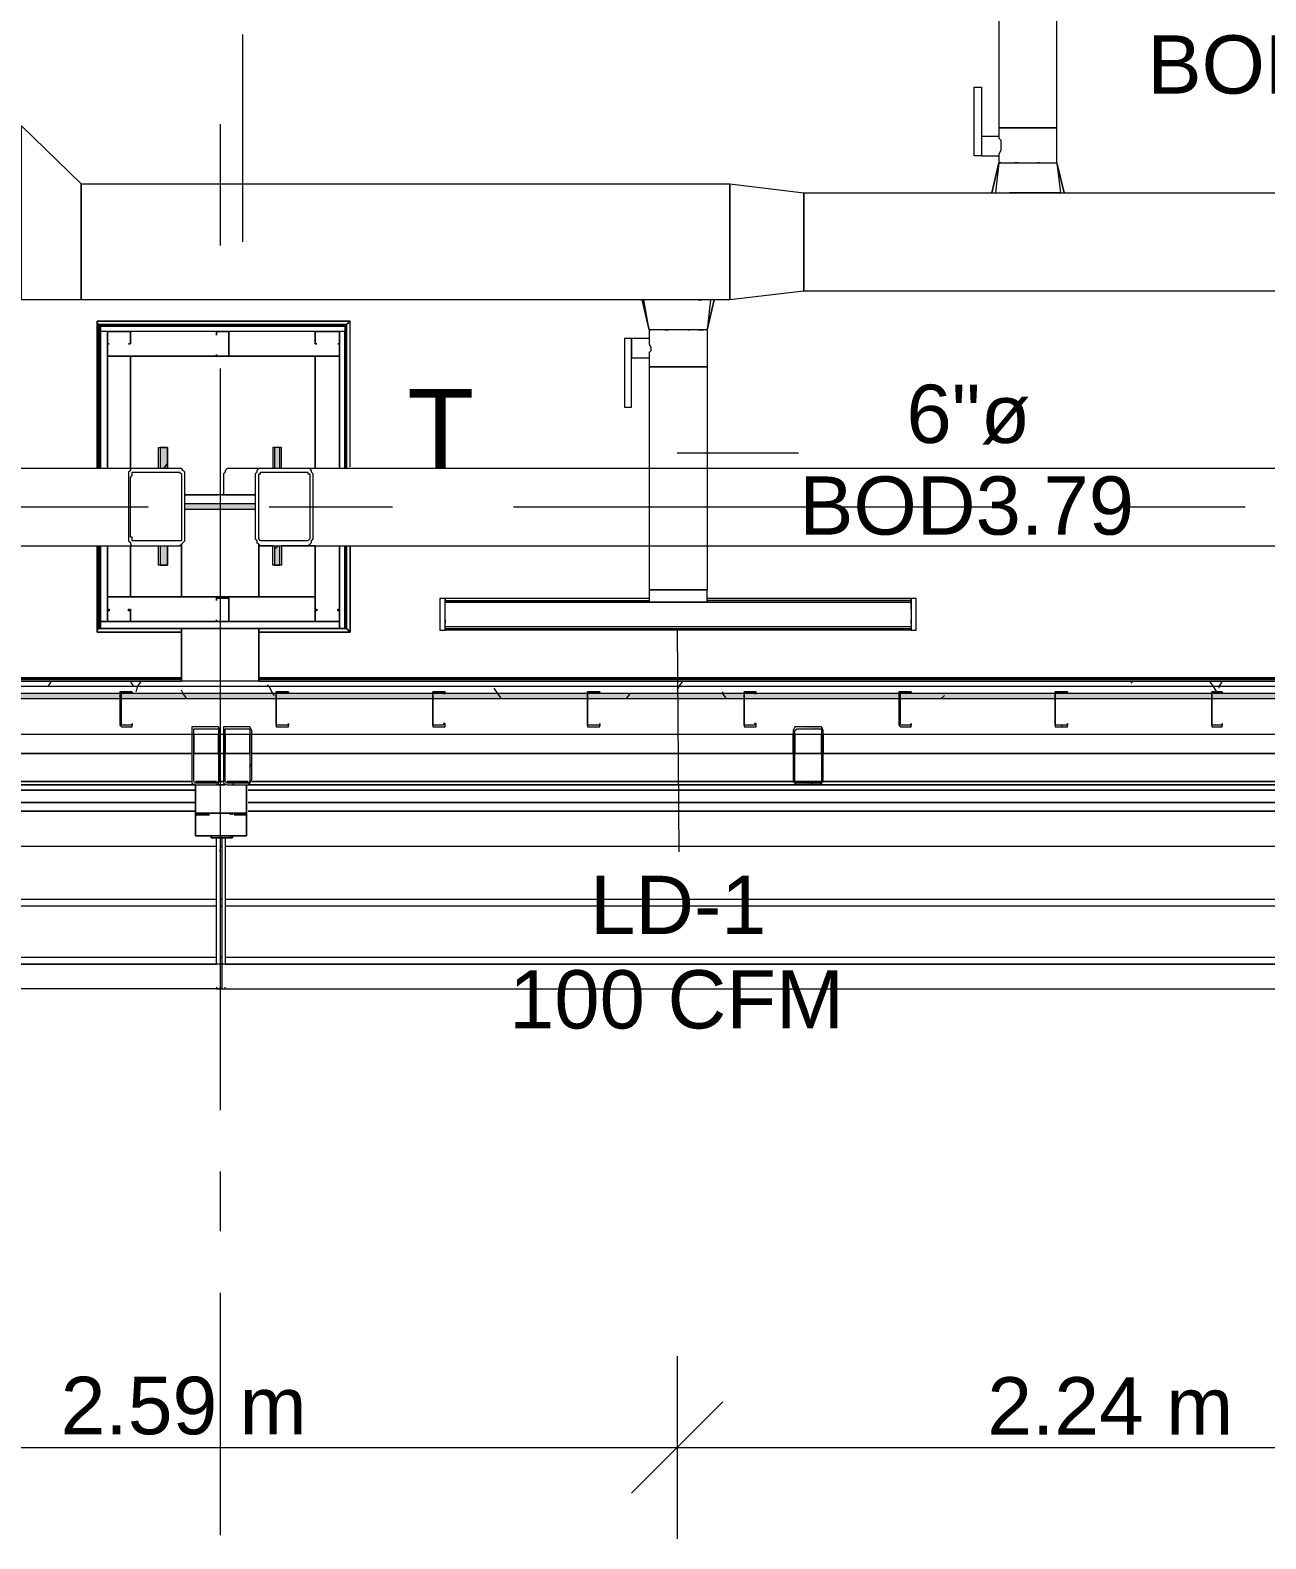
# Model space of a CAD drawing. Header units: metres. Extents: x -2 to 207, y -8 to 52.
# Drawn here: x 48.707 to 51.927, y 6.687 to 10.62 of the extents above; entities that cross this region are included whole.
import ezdxf

# ---------------------------------------------------------------- set-up
doc = ezdxf.new("R2010")
doc.units = ezdxf.units.M
doc.layers.add('HVAC - Ductos', color=5, linetype='Continuous', lineweight=0)
doc.layers.add('PDF_Text', color=7, linetype='Continuous', lineweight=0)
doc.layers.add('PDF_Geometry', color=7, linetype='Continuous', lineweight=0, true_color=0xaaaaaa)
doc.layers.add('PDF_Solid Fills', color=7, linetype='Continuous', lineweight=0, true_color=0xffffff)
doc.styles.add('PDF Helvetica', font='')
doc.styles.get('PDF Helvetica').set_extended_font_data('Helvetica')

msp = doc.modelspace()

# ---------------------------------------------------------------- hatches: boundary and pattern name
at = {"layer": 'PDF_Solid Fills', "lineweight": 0, "transparency": 33554559}
h = msp.add_hatch(color=256, dxfattribs=at)
h.paths.add_polyline_path([(49.1106, 9.3851), (49.1106, 9.3714), (49.2939, 9.3714), (49.2939, 9.3851)])
h.paths.add_polyline_path([(49.0648, 9.4768), (49.0648, 9.5318), (49.0464, 9.5318), (49.0464, 9.4768)])
h.paths.add_polyline_path([(49.0648, 9.2752), (49.0464, 9.2752), (49.0464, 9.2248), (49.0648, 9.2248)])
h.paths.add_polyline_path([(49.358, 9.2752), (49.3442, 9.2752), (49.3442, 9.2248), (49.358, 9.2248)])
h.paths.add_polyline_path([(49.3442, 9.4768), (49.358, 9.4768), (49.358, 9.5318), (49.3442, 9.5318)])
h = msp.add_hatch(color=256, dxfattribs=at)
h.paths.add_polyline_path([(14.0377, 8.8766), (14.0377, 8.8903), (12.4111, 8.8903), (12.4111, 8.8766)])
h.paths.add_polyline_path([(58.6863, 8.8766), (60.0699, 8.8766), (60.0699, 8.8903), (58.6863, 8.8903)])
h.paths.add_polyline_path([(58.6817, 8.8766), (58.6817, 8.8903), (55.8456, 8.8903), (55.8456, 8.8766)])
h.paths.add_polyline_path([(55.841, 8.8766), (55.841, 8.8903), (53.8159, 8.8903), (53.8159, 8.8766)])
h.paths.add_polyline_path([(53.8114, 8.8766), (53.8114, 8.8903), (53.005, 8.8903), (53.005, 8.8766)])
h.paths.add_polyline_path([(53.0004, 8.8766), (53.0004, 8.8903), (50.9753, 8.8903), (50.9753, 8.8766)])
h.paths.add_polyline_path([(50.9707, 8.8766), (50.9707, 8.8903), (48.9456, 8.8903), (48.9456, 8.8766)])
h.paths.add_polyline_path([(48.941, 8.8766), (48.941, 8.8903), (48.1347, 8.8903), (48.1347, 8.8766)])
h.paths.add_polyline_path([(48.1301, 8.8766), (48.1301, 8.8903), (46.105, 8.8903), (46.105, 8.8766)])
h.paths.add_polyline_path([(46.1004, 8.8766), (46.1004, 8.8903), (44.0753, 8.8903), (44.0753, 8.8766)])
h.paths.add_polyline_path([(44.0707, 8.8766), (44.0707, 8.8903), (43.2643, 8.8903), (43.2643, 8.8766)])
h.paths.add_polyline_path([(43.2598, 8.8766), (43.2598, 8.8903), (41.2346, 8.8903), (41.2346, 8.8766)])
h.paths.add_polyline_path([(41.2301, 8.8766), (41.2301, 8.8903), (38.394, 8.8903), (38.394, 8.8766)])
h.paths.add_polyline_path([(38.3894, 8.8766), (38.3894, 8.8903), (36.3643, 8.8903), (36.3643, 8.8766)])
h.paths.add_polyline_path([(36.3597, 8.8766), (36.3597, 8.8903), (33.5237, 8.8903), (33.5237, 8.8766)])
h.paths.add_polyline_path([(33.5191, 8.8766), (33.5191, 8.8903), (31.4939, 8.8903), (31.4939, 8.8766)])
h.paths.add_polyline_path([(31.4894, 8.8766), (31.4894, 8.8903), (30.683, 8.8903), (30.683, 8.8766)])
h.paths.add_polyline_path([(30.6784, 8.8766), (30.6784, 8.8903), (28.6533, 8.8903), (28.6533, 8.8766)])
h.paths.add_polyline_path([(28.6487, 8.8766), (28.6487, 8.8903), (26.6236, 8.8903), (26.6236, 8.8766)])
h.paths.add_polyline_path([(26.619, 8.8766), (26.619, 8.8903), (25.8127, 8.8903), (25.8127, 8.8766)])
h.paths.add_polyline_path([(25.8081, 8.8766), (25.8081, 8.8903), (23.783, 8.8903), (23.783, 8.8766)])
h.paths.add_polyline_path([(23.7784, 8.8766), (23.7784, 8.8903), (21.7532, 8.8903), (21.7532, 8.8766)])
h.paths.add_polyline_path([(21.7487, 8.8766), (21.7487, 8.8903), (20.9423, 8.8903), (20.9423, 8.8766)])
h.paths.add_polyline_path([(20.9377, 8.8766), (20.9377, 8.8903), (18.9126, 8.8903), (18.9126, 8.8766)])
h.paths.add_polyline_path([(18.908, 8.8766), (18.908, 8.8903), (16.072, 8.8903), (16.072, 8.8766)])
h.paths.add_polyline_path([(16.0674, 8.8766), (16.0674, 8.8903), (14.0423, 8.8903), (14.0423, 8.8766)])
h = msp.add_hatch(color=256, dxfattribs=at)
h.paths.add_polyline_path([(50.705, 8.6567), (50.7646, 8.6521), (50.7646, 8.6567)])
h.paths.add_polyline_path([(50.7004, 8.6613), (50.705, 8.6567), (50.705, 8.6613)])
h.paths.add_polyline_path([(50.7004, 8.7941), (50.6958, 8.7941), (50.6958, 8.6613)])
h.paths.add_polyline_path([(50.7646, 8.7987), (50.7646, 8.8033), (50.7004, 8.8033)])
h.paths.add_polyline_path([(50.7737, 8.7941), (50.7691, 8.7941), (50.7691, 8.6613), (50.7737, 8.7935)])
h.paths.add_polyline_path([(50.7691, 8.8033), (50.7737, 8.7987), (50.7737, 8.8033)])

# ---------------------------------------------------------------- linework, layer by layer
at = {"layer": 'HVAC - Ductos', "lineweight": 0}
for points in [[(51.2319, 11.6256), (51.2319, 10.3656), (51.2319, 10.3427), (51.1861, 10.3427), (51.1861, 10.3381), (51.1861, 10.3336), (51.1861, 10.3245), (51.1861, 10.3199), (51.1861, 10.3107), (51.1861, 10.3061), (51.1861, 10.3015), (51.1861, 10.2969), (51.1861, 10.2923), (51.2319, 10.2923), (51.2319, 10.274), (51.2228, 10.1961)], [(51.2136, 10.1961), (51.2319, 10.274), (51.2364, 10.274), (51.241, 10.274), (51.2548, 10.274), (51.2686, 10.274), (51.2868, 10.274), (51.3052, 10.274), (51.3281, 10.274), (51.3464, 10.274), (51.3602, 10.274), (51.3739, 10.274), (51.3785, 10.274), (51.3831, 10.274), (51.3831, 10.3656), (51.3785, 10.3656), (51.3739, 10.3656), (51.3602, 10.3656), (51.3464, 10.3656), (51.3281, 10.3656), (51.3052, 10.3656), (51.2868, 10.3656), (51.2686, 10.3656), (51.2548, 10.3656), (51.241, 10.3656), (51.2319, 10.3656), (51.241, 10.3656), (51.2548, 10.3656), (51.2686, 10.3656), (51.2868, 10.3656), (51.3052, 10.3656), (51.3281, 10.3656), (51.3464, 10.3656), (51.3602, 10.3656), (51.3739, 10.3656), (51.3785, 10.3656), (51.3831, 10.3656), (51.3831, 11.6256)], [(49.2617, 10.0678), (49.2617, 10.6085)], [(51.2319, 10.3427), (51.2319, 10.3381), (51.2364, 10.3336), (51.2364, 10.3245), (51.2364, 10.3153), (51.2364, 10.3061), (51.2319, 10.2969), (51.2319, 10.2923)], [(51.2364, 10.274), (51.2319, 10.274), (51.2136, 10.1961), (51.2182, 10.1961), (51.2228, 10.1961), (51.2319, 10.1961)], [(51.3739, 10.274), (51.3785, 10.274), (51.3831, 10.274), (51.3923, 10.1961), (51.3785, 10.1961), (51.3602, 10.1961), (51.3556, 10.1961), (51.351, 10.1961), (51.3418, 10.1961), (51.3281, 10.1961), (51.3235, 10.1961), (51.319, 10.1961), (51.296, 10.1961), (51.2914, 10.1961), (51.2868, 10.1961), (51.2731, 10.1961), (51.264, 10.1961), (51.2594, 10.1961)], [(51.3052, 10.274), (51.3098, 10.274)], [(51.3373, 10.274), (51.3327, 10.274), (51.3373, 10.274), (51.3418, 10.274)], [(51.4015, 10.1961), (51.3831, 10.274), (51.4015, 10.1961)], [(50.5309, 10.219), (50.7233, 10.1961)], [(50.5309, 9.9167), (50.5309, 10.219)], [(50.7233, 10.1961), (50.7233, 9.9395)], [(51.2364, 10.1961), (51.2548, 10.1961)], [(51.3969, 10.1961), (51.4015, 10.1961)], [(50.4805, 9.9167), (50.4713, 9.8387), (50.4667, 9.8387), (50.4621, 9.8387), (50.4484, 9.8387), (50.4347, 9.8387), (50.4163, 9.8387), (50.3935, 9.8387), (50.3751, 9.8387), (50.3568, 9.8387), (50.343, 9.8387), (50.3293, 9.8387), (50.3247, 9.8387), (50.3201, 9.8387), (50.3201, 9.8158), (50.2743, 9.8158), (50.256, 9.8158), (50.256, 9.6372), (50.2743, 9.6372), (50.2743, 9.8158), (50.2743, 9.8113), (50.2743, 9.8067), (50.2743, 9.8021), (50.2743, 9.7975), (50.2743, 9.7883), (50.2743, 9.7838), (50.2743, 9.7792), (50.2743, 9.7701), (50.2743, 9.7655), (50.3201, 9.7655), (50.3201, 9.7425), (50.3293, 9.7425), (50.343, 9.7425), (50.3568, 9.7425), (50.3751, 9.7425), (50.3935, 9.7425), (50.4163, 9.7425), (50.4347, 9.7425), (50.4484, 9.7425), (50.4621, 9.7425), (50.4667, 9.7425), (50.4713, 9.7425), (50.4713, 9.1606), (50.4667, 9.1606), (50.4576, 9.1606), (50.4484, 9.1606), (50.4347, 9.1606), (50.4163, 9.1606), (50.3935, 9.1606), (50.3751, 9.1606), (50.3568, 9.1606), (50.343, 9.1606), (50.3293, 9.1606), (50.3247, 9.1606), (50.3201, 9.1606), (50.3201, 9.1286), (50.3247, 9.1286), (50.3293, 9.1286), (50.343, 9.1286), (50.3568, 9.1286), (50.3751, 9.1286), (50.3935, 9.1286), (50.4163, 9.1286), (50.4347, 9.1286), (50.4484, 9.1286), (50.4576, 9.1286), (50.4667, 9.1286), (50.4713, 9.1286), (50.4713, 9.1606), (50.4667, 9.1606)], [(50.3201, 9.9167), (50.311, 9.9167), (50.3064, 9.9167), (50.3019, 9.9167), (50.3201, 9.8387), (50.3019, 9.9167)], [(50.3201, 9.8387), (50.3247, 9.8387), (50.3201, 9.8387), (50.3064, 9.9167)], [(50.343, 9.9167), (50.3247, 9.9167)], [(50.4667, 9.9167), (50.4484, 9.9167), (50.4439, 9.9167), (50.4393, 9.9167), (50.4301, 9.9167), (50.4163, 9.9167), (50.4117, 9.9167), (50.4072, 9.9167), (50.3843, 9.9167), (50.3797, 9.9167), (50.3751, 9.9167), (50.3614, 9.9167), (50.3522, 9.9167), (50.3476, 9.9167)], [(50.4484, 9.9167), (50.4576, 9.9167)], [(50.4897, 9.9167), (50.4851, 9.9167), (50.4805, 9.9167), (50.4713, 9.9167)], [(50.4897, 9.9167), (50.4713, 9.8387), (50.4897, 9.9167)], [(50.7233, 9.9395), (50.5309, 9.9167)], [(50.4713, 9.8387), (50.4713, 9.7425), (50.4667, 9.7425), (50.4621, 9.7425), (50.4484, 9.7425), (50.4347, 9.7425), (50.4163, 9.7425), (50.3935, 9.7425), (50.3751, 9.7425), (50.3568, 9.7425), (50.343, 9.7425), (50.3293, 9.7425), (50.3201, 9.7425), (50.3201, 9.1606), (50.3293, 9.1606), (50.343, 9.1606), (50.3568, 9.1606), (50.3751, 9.1606), (50.3935, 9.1606), (50.4163, 9.1606), (50.4347, 9.1606), (50.4484, 9.1606), (50.4621, 9.1606), (50.4667, 9.1606), (50.4713, 9.1606)], [(50.3201, 9.8158), (50.3201, 9.8113), (50.3201, 9.8021), (50.3247, 9.7929), (50.3247, 9.7838), (50.3201, 9.7792), (50.3201, 9.7701), (50.3201, 9.7655)], [(50.3935, 9.518), (50.7096, 9.518)], [(49.7887, 9.1102), (49.7887, 9.1148), (49.7887, 9.1194), (49.7887, 9.1378), (49.7887, 9.1332), (50.3201, 9.1332)], [(50.3201, 9.1378), (49.7887, 9.1378)], [(51.0028, 9.1102), (51.0028, 9.1148), (51.0028, 9.1194), (51.0028, 9.1378), (51.0028, 9.1332), (50.4713, 9.1332)], [(51.0028, 9.1378), (50.4713, 9.1378)], [(49.7887, 9.1148), (49.7887, 9.1194), (49.7887, 9.124)], [(51.0028, 9.124), (51.0028, 9.1194), (51.0028, 9.1148)], [(51.0028, 9.0736), (51.0028, 9.0782), (51.0028, 9.0828), (51.0028, 9.0782), (51.0028, 9.0598), (51.0028, 9.0553), (49.7887, 9.0553), (49.7887, 9.0598), (49.7887, 9.0782), (49.7887, 9.0828), (49.7887, 9.0782), (49.7887, 9.0736)], [(49.7887, 9.0598), (51.0028, 9.0598)], [(50.3935, 9.0553), (50.398, 8.478)]]:
    msp.add_lwpolyline(points, dxfattribs=at)
for points in [[(51.1677, 10.471), (51.1861, 10.471), (51.1861, 10.2923), (51.1677, 10.2923)], [(48.6845, 9.9167), (48.6845, 10.3702), (48.8402, 10.219), (48.8402, 9.9167), (48.8402, 10.219), (50.5309, 10.219), (50.5309, 9.9167), (48.8402, 9.9167)], [(51.2823, 10.274), (51.2777, 10.274), (51.2731, 10.274), (51.2777, 10.274)], [(50.7233, 10.1961), (53.3578, 10.1961), (53.3578, 9.9395), (50.7233, 9.9395)], [(50.3614, 9.8387), (50.3659, 9.8387), (50.3705, 9.8387), (50.3659, 9.8387)], [(50.4209, 9.8387), (50.4255, 9.8387)], [(50.4484, 9.8387), (50.4621, 9.8387)], [(49.7749, 9.0553), (49.7887, 9.0553), (49.7887, 9.1378), (49.7749, 9.1378)], [(49.7887, 9.1286), (51.0028, 9.1286), (49.7887, 9.1286), (51.0028, 9.1286), (51.0028, 9.0644), (49.7887, 9.0644)], [(51.0165, 9.0553), (51.0165, 9.1378), (51.0028, 9.1378), (51.0028, 9.0553)]]:
    msp.add_lwpolyline(points, close=True, dxfattribs=at)
at = {"layer": 'HVAC - Ductos', "color": 252, "lineweight": 0, "true_color": 0x939598}
for points in [[(50.3935, 7.163), (50.3935, 6.9248), (50.3935, 6.6865)], [(50.5126, 7.0439), (50.3935, 6.9248), (50.2743, 6.8056)], [(7.582, 6.9248), (9.795, 6.9248), (12.4157, 6.9248), (13.6849, 6.9248), (15.9574, 6.9248), (18.152, 6.9248), (20.3376, 6.9248), (22.9307, 6.9248), (25.13, 6.9248), (27.2834, 6.9248), (29.4138, 6.9248), (32.0529, 6.9248), (34.2613, 6.9248), (36.4971, 6.9248), (38.7514, 6.9248), (40.8177, 6.9248), (43.0581, 6.9248), (45.6468, 6.9248), (47.8094, 6.9248), (50.3935, 6.9248), (52.6385, 6.9248), (54.8331, 6.9248), (57.2339, 6.9248), (58.6359, 6.9248)]]:
    msp.add_lwpolyline(points, dxfattribs=at)
at = {"layer": 'PDF_Geometry', "lineweight": 0}
for points in [[(49.2022, 10.3748), (49.2022, 10.0587)], [(48.8861, 9.4768), (48.8861, 9.8525), (49.5321, 9.8525), (48.8906, 9.8525), (48.8906, 9.4768), (48.8906, 9.8479), (49.5275, 9.8479), (49.5275, 9.8342), (48.8906, 9.8342), (48.8906, 9.8479), (49.5321, 9.8479), (49.5321, 9.4768), (49.5321, 9.8525), (49.5321, 9.4768), (49.5321, 9.8525), (49.5321, 9.4768), (49.5321, 9.8479), (49.5321, 9.4768), (49.5321, 9.8479), (49.5321, 9.8525), (49.5366, 9.8571), (49.5412, 9.8617), (49.5366, 9.8571), (49.5321, 9.8525), (49.5321, 9.8479), (49.5321, 9.4768), (49.5321, 9.7701), (49.5321, 9.8479), (49.5275, 9.8479), (49.5275, 9.4768), (49.5275, 9.8342), (49.5138, 9.8342), (48.909, 9.8342), (48.8906, 9.8342), (48.8906, 9.4768), (48.8906, 9.8479), (48.8906, 9.4768), (48.8906, 9.8525), (49.5321, 9.8525), (48.8861, 9.8525), (48.8861, 9.4768), (45.1932, 9.4768)], [(48.8906, 9.8479), (49.5321, 9.8479)], [(48.8906, 9.8479), (49.5321, 9.8479)], [(49.5321, 9.8479), (48.8906, 9.8479), (49.5321, 9.8479)], [(49.4496, 9.4768), (49.4496, 9.7701), (48.9685, 9.7701), (48.909, 9.7701), (48.909, 9.8342), (48.909, 9.4768), (48.909, 9.7701), (48.9685, 9.7701), (49.4496, 9.7701), (49.5138, 9.7701), (49.5138, 9.8342), (49.5138, 9.4768), (49.5138, 9.7701), (49.4496, 9.7701), (49.4496, 9.4768), (49.3625, 9.4768), (49.3625, 9.5318), (49.3397, 9.5318), (49.3397, 9.4768), (49.2297, 9.4768), (49.2251, 9.4768), (49.2205, 9.4768), (49.2159, 9.4722), (49.2159, 9.4676), (49.2113, 9.463), (49.2113, 9.4539), (49.2113, 9.4081)], [(49.5412, 9.4814), (49.5412, 9.8617)], [(49.5412, 9.4814), (49.5412, 9.8617)], [(49.5412, 9.4814), (49.5412, 9.8617)], [(49.5412, 9.4814), (49.5412, 9.8617)], [(49.2022, 9.738), (49.2022, 8.281)], [(49.0418, 9.4768), (49.0418, 9.5318), (49.0648, 9.5318), (49.0648, 9.4768)], [(49.0648, 9.4768), (49.0648, 9.5318), (49.0464, 9.5318), (49.0464, 9.4768)], [(49.358, 9.4768), (49.358, 9.5318), (49.3442, 9.5318), (49.3442, 9.4768)], [(49.0556, 9.4768), (49.0648, 9.4906)], [(48.9777, 9.4768), (44.9046, 9.4768), (44.9, 9.4768), (44.8954, 9.4768), (44.8908, 9.4722), (44.8908, 9.4676), (44.8863, 9.463), (44.8863, 9.4539), (44.8863, 9.2981), (44.8863, 9.2935), (44.8908, 9.2889), (44.8908, 9.2843), (44.8954, 9.2798), (44.9, 9.2752), (44.9046, 9.2752), (48.9777, 9.2752)], [(49.4267, 9.2752), (53.5273, 9.2752), (53.5319, 9.2752), (53.5365, 9.2798), (53.5365, 9.2843), (53.541, 9.2889), (53.541, 9.2935), (53.5456, 9.2981), (53.5456, 9.4539), (53.541, 9.463), (53.541, 9.4676), (53.5365, 9.4722), (53.5365, 9.4768), (53.5319, 9.4768), (53.5273, 9.4768), (49.4267, 9.4768)], [(53.2249, 9.4768), (49.5366, 9.4768)], [(49.2251, 9.4081), (49.2205, 9.4081), (49.2159, 9.4081), (49.2113, 9.4081), (49.2068, 9.4081), (49.2113, 9.4081), (49.2159, 9.4081), (49.2205, 9.4081), (49.2251, 9.4081), (49.2939, 9.4081), (49.1106, 9.4081), (49.1839, 9.4081), (49.1885, 9.4081), (49.1931, 9.4081), (49.1977, 9.4081), (49.1931, 9.4081), (49.1885, 9.4081), (49.1839, 9.4081)], [(49.0144, 9.376), (47.7452, 9.376)], [(49.2939, 9.3851), (49.1106, 9.3851)], [(49.1106, 9.3714), (49.2939, 9.3714)], [(49.6512, 9.376), (49.3305, 9.376)], [(51.2364, 9.376), (49.9673, 9.376)], [(51.8733, 9.376), (51.5526, 9.376)], [(45.1932, 9.2752), (48.8861, 9.2752), (48.8861, 9.0598), (48.8861, 9.2752)], [(49.4496, 9.2752), (49.4496, 9.1423), (49.4496, 9.0782), (49.5138, 9.0782), (48.8906, 9.0782), (48.8906, 9.0598), (49.1014, 9.0598), (48.8906, 9.0598), (49.1014, 9.0598), (48.8861, 9.0598), (49.1014, 9.0598), (48.8906, 9.0598), (48.8906, 9.2752), (48.8906, 9.0598), (48.8861, 9.0598), (48.8815, 9.0553), (48.8815, 9.0507), (48.8815, 9.2752), (48.8815, 9.0507), (48.8815, 9.0553), (48.8861, 9.0598), (48.8906, 9.0598), (49.4496, 9.0598), (49.5321, 9.0598), (49.303, 9.0598), (49.5321, 9.0598), (49.303, 9.0598), (49.5321, 9.0598), (49.5321, 9.2752), (49.5321, 9.0598), (49.5275, 9.0598), (49.5275, 9.2752), (49.5275, 9.0598), (49.5138, 9.0598), (49.5138, 9.2752), (49.5138, 9.0782), (49.5138, 9.0598), (48.8906, 9.0598), (48.8906, 9.2752), (48.8906, 9.0598), (48.8906, 9.2752), (48.8906, 9.0782), (48.909, 9.0782), (49.4496, 9.0782), (49.4496, 9.1423), (48.9685, 9.1423), (48.909, 9.1423), (48.909, 9.0782), (48.909, 9.2752), (48.909, 9.1423), (48.9685, 9.1423), (48.9685, 9.2752), (48.9685, 9.1423), (49.4496, 9.1423), (49.4496, 9.2752), (49.3625, 9.2752), (49.3625, 9.2248), (49.3397, 9.2248), (49.3397, 9.2752), (49.303, 9.2752)], [(48.8906, 9.2752), (48.8906, 9.0598), (48.8906, 9.2752)], [(49.0648, 9.2752), (49.0648, 9.2248), (49.0418, 9.2248), (49.0418, 9.2752)], [(49.0464, 9.2752), (49.0464, 9.2248), (49.0648, 9.2248), (49.0648, 9.2752)], [(49.303, 9.1423), (49.303, 9.2798), (49.303, 9.1423)], [(49.3442, 9.266), (49.3534, 9.2752)], [(49.3442, 9.2752), (49.3442, 9.2248), (49.358, 9.2248), (49.358, 9.2752)], [(49.5321, 9.2752), (49.5321, 9.0598), (49.5321, 9.2752)], [(49.5321, 9.2752), (49.5321, 9.0598), (49.5321, 9.2752)], [(49.5366, 9.2752), (53.2249, 9.2752)], [(48.8906, 9.0598), (49.5275, 9.0598), (48.8906, 9.0598)], [(60.07, 8.9224), (12.4111, 8.9224), (12.4111, 8.7849), (60.07, 8.7849)], [(60.07, 8.9087), (12.4111, 8.9087)], [(49.1014, 8.927), (40.1075, 8.927)], [(49.1014, 8.9224), (40.1075, 8.9224)], [(40.1075, 8.9224), (49.1014, 8.9224)], [(48.941, 8.8903), (48.5378, 8.8903), (48.1347, 8.8903)], [(50.9707, 8.8903), (50.5676, 8.8903), (50.1598, 8.8903), (49.7566, 8.8903), (49.3488, 8.8903), (48.9456, 8.8903)], [(58.2969, 8.927), (49.303, 8.927)], [(58.2969, 8.9224), (49.303, 8.9224)], [(49.303, 8.9224), (58.2969, 8.9224)], [(53.0004, 8.8903), (52.5973, 8.8903), (52.1895, 8.8903), (51.7863, 8.8903), (51.3785, 8.8903), (50.9753, 8.8903)], [(50.9707, 8.8766), (50.5676, 8.8766), (50.1598, 8.8766), (49.7566, 8.8766), (49.3488, 8.8766), (48.9456, 8.8766), (48.5378, 8.8766), (48.1347, 8.8766)], [(53.0004, 8.8766), (52.5973, 8.8766), (52.1895, 8.8766), (51.7863, 8.8766), (51.3785, 8.8766), (50.9753, 8.8766)], [(49.1289, 8.7849), (49.1289, 8.7345)], [(49.1335, 8.7849), (49.1335, 8.7345)], [(49.1977, 8.7345), (49.1977, 8.7849)], [(49.2022, 8.7345), (49.2022, 8.7849)], [(49.2113, 8.7849), (49.2113, 8.7345)], [(49.2159, 8.7849), (49.2159, 8.7345)], [(49.2801, 8.7345), (49.2801, 8.7849)], [(49.2847, 8.7345), (49.2847, 8.7849)], [(50.6958, 8.7345), (50.6958, 8.7849)], [(50.7004, 8.7849), (50.7004, 8.7345)], [(50.7691, 8.7345), (50.7691, 8.7849)], [(50.7737, 8.7849), (50.7737, 8.7345)], [(49.2801, 8.6979), (49.2847, 8.7071)], [(49.2343, 8.6521), (49.2389, 8.6567)], [(50.7416, 8.6521), (50.7462, 8.6567)], [(50.7691, 8.6796), (50.7737, 8.6842)], [(47.6719, 8.6521), (49.1381, 8.6521), (47.6673, 8.6521), (46.2058, 8.6521), (47.6673, 8.6521)], [(47.6673, 8.6383), (46.2058, 8.6383), (47.6673, 8.6383), (49.1381, 8.6383), (47.6719, 8.6383)], [(49.1701, 8.5192), (49.1747, 8.5192), (49.1793, 8.5192), (49.1381, 8.5192), (49.1381, 8.5696), (49.1381, 8.5742), (49.1381, 8.5788), (49.1381, 8.6521), (49.1381, 8.5788), (49.1381, 8.5742), (49.1381, 8.5696), (49.1381, 8.5192), (49.1793, 8.5192), (49.1747, 8.5192)], [(49.2343, 8.5192), (49.2343, 8.5146), (49.2343, 8.5192), (49.2389, 8.5192), (49.2343, 8.5192), (49.1793, 8.5192), (49.1747, 8.5192), (49.1701, 8.5192), (49.1747, 8.5192), (49.1793, 8.5192), (49.2297, 8.5192), (49.2389, 8.5192), (49.2297, 8.5192), (49.2709, 8.5192), (49.2709, 8.5696), (49.2709, 8.5742), (49.2709, 8.5788), (49.2709, 8.6521), (49.2709, 8.5788), (49.2709, 8.5742), (49.2709, 8.5696), (49.2709, 8.5192), (49.2297, 8.5192), (49.2297, 8.5146), (49.2297, 8.5192)], [(49.1931, 8.6521), (49.2159, 8.6521), (49.1931, 8.6521)], [(49.1931, 8.6521), (49.2159, 8.6521), (49.1931, 8.6521)], [(47.6673, 8.6063), (46.2058, 8.6063), (47.6673, 8.6063), (49.1381, 8.6063), (47.6719, 8.6063)], [(47.6719, 8.5834), (49.1381, 8.5834), (47.6673, 8.5834), (46.2058, 8.5834), (47.6673, 8.5834)], [(49.2297, 8.5742), (49.2297, 8.5788)], [(50.6958, 8.5834), (50.7737, 8.5834)], [(46.1508, 8.1847), (49.1931, 8.1847), (49.1931, 8.5146), (49.2022, 8.5146), (49.2068, 8.5146), (49.2068, 8.1847), (49.2068, 8.1664), (49.2068, 8.1527), (49.2068, 8.1389), (49.2068, 8.1298), (49.2068, 8.1252), (49.2068, 8.1207), (46.137, 8.1207)], [(49.1885, 8.5146), (49.1793, 8.5146), (49.1885, 8.5146)], [(49.1885, 8.5146), (49.1793, 8.5146), (49.1885, 8.5146)], [(49.1931, 8.5146), (49.2022, 8.5146), (49.2068, 8.5146), (49.2205, 8.5146), (49.2068, 8.5146)], [(49.2022, 8.5146), (49.2022, 8.1847)], [(49.2159, 8.5146), (49.2159, 8.1847), (52.2582, 8.1847), (52.2582, 8.5146), (52.2444, 8.5146), (52.2444, 8.5192), (52.2444, 8.5146), (52.2948, 8.5146), (52.2994, 8.5146), (52.2994, 8.5192), (52.2994, 8.5146), (52.2948, 8.5146), (52.2444, 8.5146), (52.2582, 8.5146), (52.2673, 8.5146), (52.2719, 8.5146), (52.2857, 8.5146), (52.2719, 8.5146), (52.2719, 8.1847)], [(49.1931, 8.4918), (46.1508, 8.4918)], [(49.2022, 8.478), (49.2022, 8.4826)], [(49.2068, 8.4826), (49.2068, 8.478)], [(52.2582, 8.4918), (49.2159, 8.4918)], [(46.1508, 8.3543), (49.1931, 8.3543)], [(49.2159, 8.3543), (52.2582, 8.3543)], [(49.1931, 8.3359), (46.1508, 8.3359)], [(52.2582, 8.3359), (49.2159, 8.3359)], [(49.2022, 8.281), (49.2022, 7.8045)], [(60.07, 8.1847), (58.4022, 8.1847), (58.4068, 8.1847), (55.3325, 8.1847), (55.3371, 8.1847), (52.2673, 8.1847), (52.2719, 8.1847), (49.2022, 8.1847), (49.2068, 8.1847), (46.137, 8.1847), (46.1416, 8.1847), (43.0719, 8.1847), (43.0765, 8.1847), (40.0068, 8.1847), (40.0113, 8.1847), (36.9416, 8.1847), (36.9461, 8.1847), (33.8764, 8.1847), (33.881, 8.1847), (30.8113, 8.1847), (30.8159, 8.1847), (27.7461, 8.1847)], [(46.1508, 8.2031), (49.1931, 8.2031)], [(49.2068, 8.1847), (49.2022, 8.1847), (49.2022, 8.1664), (49.2022, 8.1527), (49.2022, 8.1389), (49.2022, 8.1298), (49.2022, 8.1252), (49.2022, 8.1207), (52.2719, 8.1207), (52.2719, 8.1252), (52.2719, 8.1298), (52.2719, 8.1389), (52.2719, 8.1527), (52.2719, 8.1664), (52.2719, 8.1847), (52.2673, 8.1847), (52.2673, 8.1664), (52.2673, 8.1527), (52.2673, 8.1389), (52.2673, 8.1298), (52.2673, 8.1252), (52.2673, 8.1207), (55.3371, 8.1207)], [(49.2159, 8.2031), (52.2582, 8.2031)], [(49.1931, 8.1252), (49.1931, 8.1207), (49.2022, 8.1207), (49.2022, 8.1252)], [(49.2068, 8.1252), (49.2068, 8.1207), (49.2159, 8.1207), (49.2159, 8.1252)], [(49.2022, 7.6441), (49.2022, 7.4883)]]:
    msp.add_lwpolyline(points, dxfattribs=at)
for points in [[(48.8815, 9.4768), (48.8815, 9.8617), (48.8815, 9.8571), (48.8861, 9.8525), (48.8906, 9.8525), (48.8906, 9.8479), (48.8906, 9.4768), (48.8906, 9.8479), (48.8906, 9.7701), (48.8906, 9.4768), (48.8906, 9.8479), (48.8906, 9.8525), (48.8861, 9.8525), (48.8815, 9.8571), (48.8815, 9.8617), (49.5412, 9.8617), (49.5366, 9.8571), (49.5321, 9.8525), (49.5321, 9.8479), (48.8906, 9.8479), (48.8906, 9.8525), (48.8861, 9.8525), (48.8815, 9.8571), (48.8815, 9.8617), (48.8815, 9.8571), (48.8861, 9.8525), (48.8906, 9.8525), (48.8906, 9.8479), (49.5321, 9.8479), (49.5321, 9.8525), (49.5366, 9.8571), (49.5412, 9.8617), (48.8815, 9.8617), (49.5412, 9.8617), (48.8815, 9.8617), (48.8815, 9.4768), (48.8815, 9.8617)], [(48.9685, 9.8296), (48.9685, 9.8342), (48.909, 9.8342), (48.909, 9.8296), (48.909, 9.8021), (48.9136, 9.8021), (48.909, 9.8021), (48.909, 9.8296), (48.909, 9.8342), (48.9685, 9.8342), (48.9685, 9.8296), (48.9685, 9.8021)], [(49.2251, 9.7701), (49.2251, 9.8296), (49.2251, 9.8342), (49.1931, 9.8342), (49.1931, 9.825), (49.1931, 9.8342), (49.2251, 9.8342), (49.2251, 9.8296), (49.2251, 9.7701), (49.1931, 9.7701)], [(49.5138, 9.8296), (49.5138, 9.8342), (49.5092, 9.8342), (49.4542, 9.8342), (49.4496, 9.8342), (49.4496, 9.8296), (49.4496, 9.8021), (49.4542, 9.8021), (49.4496, 9.8021), (49.4496, 9.8296), (49.4496, 9.8342), (49.4542, 9.8342), (49.5092, 9.8342), (49.5138, 9.8342), (49.5138, 9.8296), (49.5138, 9.8021)], [(48.964, 9.8021), (48.9685, 9.8021)], [(49.5092, 9.8021), (49.5138, 9.8021)], [(48.9685, 9.7701), (48.9685, 9.4768)], [(49.1931, 9.7746), (49.1931, 9.7701)], [(48.9777, 9.4768), (48.9731, 9.4768), (48.9685, 9.4768), (48.9685, 9.4722), (48.964, 9.4676), (48.964, 9.463), (48.964, 9.4539), (48.964, 9.2981), (48.964, 9.2935), (48.964, 9.2889), (48.9685, 9.2843), (48.9685, 9.2798), (48.9731, 9.2752), (48.9777, 9.2752), (49.0968, 9.2752), (49.1014, 9.2798), (49.106, 9.2843), (49.1106, 9.2889), (49.1106, 9.2935), (49.1106, 9.2981), (49.1106, 9.4539), (49.1106, 9.463), (49.1106, 9.4676), (49.106, 9.4722), (49.1014, 9.4768), (49.0968, 9.4768)], [(48.9685, 9.2981), (48.9685, 9.4539), (48.9731, 9.4585), (48.9731, 9.463), (48.9731, 9.4676), (48.9777, 9.4676), (49.0968, 9.4676), (49.1014, 9.463), (49.1014, 9.4585), (49.1014, 9.4539), (49.1014, 9.2981), (49.1014, 9.2935), (49.1014, 9.2889), (49.0968, 9.2889), (48.9777, 9.2889), (48.9731, 9.2889), (48.9731, 9.2935), (48.9731, 9.2981)], [(49.4267, 9.2752), (49.4313, 9.2752), (49.4359, 9.2798), (49.4404, 9.2843), (49.4404, 9.2889), (49.445, 9.2935), (49.445, 9.2981), (49.445, 9.4539), (49.445, 9.463), (49.4404, 9.4676), (49.4404, 9.4722), (49.4359, 9.4768), (49.4313, 9.4768), (49.4267, 9.4768), (49.3121, 9.4768), (49.3076, 9.4768), (49.303, 9.4768), (49.2984, 9.4722), (49.2984, 9.4676), (49.2939, 9.463), (49.2939, 9.4539), (49.2939, 9.2981), (49.2939, 9.2935), (49.2984, 9.2889), (49.2984, 9.2843), (49.303, 9.2798), (49.3076, 9.2752), (49.3121, 9.2752)], [(49.4359, 9.4539), (49.4359, 9.2981), (49.4359, 9.2935), (49.4313, 9.2889), (49.4267, 9.2889), (49.3121, 9.2889), (49.3076, 9.2889), (49.303, 9.2935), (49.303, 9.2981), (49.303, 9.4539), (49.303, 9.4585), (49.303, 9.463), (49.3076, 9.463), (49.3076, 9.4676), (49.3121, 9.4676), (49.4267, 9.4676), (49.4313, 9.4676), (49.4313, 9.463), (49.4359, 9.463), (49.4359, 9.4585)], [(49.1014, 9.0507), (48.8815, 9.0507), (48.8815, 9.0553), (48.8861, 9.0598), (48.8906, 9.0598), (49.1014, 9.0598), (48.8906, 9.0598), (48.8861, 9.0598), (48.8815, 9.0553), (48.8815, 9.0507), (49.1014, 9.0507), (48.8815, 9.0507), (48.8815, 9.2752), (48.8815, 9.0507)], [(48.8906, 9.2752), (48.8906, 9.1423), (48.8906, 9.0598)], [(49.1014, 9.1423), (49.1014, 9.2798)], [(49.5412, 9.2752), (49.5412, 9.0507), (49.5366, 9.0507), (49.5366, 9.0553), (49.5321, 9.0598), (49.5321, 9.2752), (49.5321, 9.0598), (49.5321, 9.2752), (49.5321, 9.0598), (49.5366, 9.0553), (49.5366, 9.0507), (49.5412, 9.0507), (49.5412, 9.2752), (49.5412, 9.0507), (49.303, 9.0507), (49.5412, 9.0507), (49.303, 9.0507), (49.5412, 9.0507)], [(49.2251, 9.0782), (49.2251, 9.1378), (49.1931, 9.1378), (49.1931, 9.1332), (49.1931, 9.1423), (49.2251, 9.1423), (49.2251, 9.1378), (49.2251, 9.0782), (49.1931, 9.0782)], [(48.9136, 9.1102), (48.9136, 9.1057), (48.909, 9.1057), (48.909, 9.0782), (48.9685, 9.0782), (48.9685, 9.1057), (48.964, 9.1057), (48.964, 9.1102), (48.9685, 9.1102), (48.9685, 9.0782), (48.909, 9.0782), (48.909, 9.1102)], [(49.4542, 9.1102), (49.4542, 9.1057), (49.4496, 9.1057), (49.4496, 9.0782), (49.4542, 9.0782), (49.5092, 9.0782), (49.5138, 9.0782), (49.5138, 9.1057), (49.5092, 9.1057), (49.5092, 9.1102), (49.5138, 9.1102), (49.5138, 9.0782), (49.5092, 9.0782), (49.4542, 9.0782), (49.4496, 9.0782), (49.4496, 9.1102)], [(49.1014, 8.9224), (49.1014, 9.0598)], [(49.1931, 9.0828), (49.1931, 9.0782)], [(49.303, 8.9224), (49.303, 9.0598)], [(49.5412, 9.0507), (49.5366, 9.0507), (49.5366, 9.0553), (49.5321, 9.0598), (49.303, 9.0598), (49.5321, 9.0598), (49.5366, 9.0553), (49.5366, 9.0507)], [(49.5321, 9.0598), (49.303, 9.0598)], [(40.1075, 8.9316), (49.1014, 8.9316)], [(49.303, 8.9316), (58.2969, 8.9316)], [(49.1014, 8.9224), (40.1075, 8.9224)], [(48.9731, 8.8949), (48.9456, 8.8949), (48.941, 8.8949), (48.941, 8.8079), (48.9456, 8.8033), (48.9731, 8.8033), (48.9731, 8.8125), (48.9731, 8.8079), (48.9456, 8.8079), (48.9456, 8.8949), (48.9731, 8.8949), (48.9731, 8.8903)], [(58.2969, 8.9224), (49.303, 8.9224)], [(49.3809, 8.8949), (49.3488, 8.8949), (49.3488, 8.8079), (49.3488, 8.8033), (49.3809, 8.8033), (49.3809, 8.8125), (49.3809, 8.8079), (49.3488, 8.8079), (49.3488, 8.8949), (49.3809, 8.8949), (49.3809, 8.8903)], [(49.7887, 8.8949), (49.7566, 8.8949), (49.7566, 8.8079), (49.7566, 8.8033), (49.7887, 8.8033), (49.7887, 8.8125), (49.7841, 8.8125), (49.7841, 8.8079), (49.7566, 8.8079), (49.7566, 8.8949), (49.7841, 8.8949), (49.7841, 8.8903), (49.7887, 8.8903)], [(50.1918, 8.8949), (50.1644, 8.8949), (50.1598, 8.8949), (50.1598, 8.8079), (50.1598, 8.8033), (50.1644, 8.8033), (50.1918, 8.8033), (50.1918, 8.8125), (50.1918, 8.8079), (50.1644, 8.8079), (50.1598, 8.8079), (50.1598, 8.8949), (50.1644, 8.8949), (50.1918, 8.8949), (50.1918, 8.8903)], [(50.5996, 8.8949), (50.5676, 8.8949), (50.5676, 8.8079), (50.5676, 8.8033), (50.5996, 8.8033), (50.5996, 8.8125), (50.595, 8.8125), (50.595, 8.8079), (50.5676, 8.8079), (50.5676, 8.8949), (50.595, 8.8949), (50.595, 8.8903), (50.5996, 8.8903)], [(51.0028, 8.8949), (50.9753, 8.8949), (50.9707, 8.8949), (50.9707, 8.8079), (50.9753, 8.8033), (51.0028, 8.8033), (51.0028, 8.8125), (51.0028, 8.8079), (50.9753, 8.8079), (50.9753, 8.8949), (51.0028, 8.8949), (51.0028, 8.8903)], [(51.4106, 8.8949), (51.3785, 8.8949), (51.3785, 8.8079), (51.3785, 8.8033), (51.4106, 8.8033), (51.4106, 8.8125), (51.4106, 8.8079), (51.3785, 8.8079), (51.3785, 8.8949), (51.4106, 8.8949), (51.4106, 8.8903)], [(51.8138, 8.8949), (51.7863, 8.8949), (51.7863, 8.8079), (51.7863, 8.8033), (51.8138, 8.8033), (51.8138, 8.8125), (51.8138, 8.8079), (51.7863, 8.8079), (51.7863, 8.8949), (51.8138, 8.8949), (51.8138, 8.8903)], [(49.1931, 8.8033), (49.1381, 8.8033), (49.1289, 8.8033), (49.1289, 8.7941), (49.1289, 8.6659), (49.1289, 8.6567), (49.1381, 8.6521), (49.1931, 8.6521), (49.1977, 8.6567), (49.2022, 8.6659), (49.2022, 8.7941), (49.1977, 8.8033)], [(49.1335, 8.7941), (49.1335, 8.7987), (49.1381, 8.7987), (49.1931, 8.7987), (49.1977, 8.7987), (49.1977, 8.7941), (49.1977, 8.6659), (49.1977, 8.6613), (49.1931, 8.6567), (49.1381, 8.6567), (49.1335, 8.6613), (49.1335, 8.6659)], [(49.2755, 8.8033), (49.2205, 8.8033), (49.2113, 8.8033), (49.2113, 8.7941), (49.2113, 8.6659), (49.2113, 8.6567), (49.2205, 8.6521), (49.2755, 8.6521), (49.2801, 8.6567), (49.2847, 8.6659), (49.2847, 8.7941), (49.2801, 8.8033)], [(49.2755, 8.7987), (49.2801, 8.7987), (49.2801, 8.7941), (49.2801, 8.6659), (49.2801, 8.6613), (49.2755, 8.6567), (49.2205, 8.6567), (49.2159, 8.6613), (49.2159, 8.6659), (49.2159, 8.7941), (49.2159, 8.7987), (49.2205, 8.7987)], [(50.7737, 8.7941), (50.7691, 8.8033), (50.7646, 8.8033), (50.705, 8.8033), (50.7004, 8.8033), (50.6958, 8.7941), (50.6958, 8.6613), (50.7004, 8.6567), (50.705, 8.6521), (50.7646, 8.6521), (50.7691, 8.6567), (50.7737, 8.6613)], [(50.705, 8.7987), (50.7646, 8.7987), (50.7691, 8.7987), (50.7691, 8.7941), (50.7691, 8.6613), (50.7691, 8.6567), (50.7646, 8.6567), (50.705, 8.6567), (50.7004, 8.6613), (50.7004, 8.7941)], [(47.7086, 8.7345), (49.1289, 8.7345)], [(49.1335, 8.7345), (49.1977, 8.7345)], [(49.2113, 8.7345), (49.2022, 8.7345)], [(49.2801, 8.7345), (49.2159, 8.7345)], [(50.6958, 8.7345), (49.2847, 8.7345)], [(50.737, 8.7345), (50.7691, 8.7345), (50.737, 8.7345), (50.7004, 8.7345)], [(50.7737, 8.7345), (52.2307, 8.7345)], [(49.1289, 8.6613), (47.7086, 8.6613)], [(49.1931, 8.6613), (49.1381, 8.6613)], [(49.2113, 8.6613), (49.2022, 8.6613)], [(49.2755, 8.6613), (49.2205, 8.6613)], [(50.737, 8.6613), (50.7004, 8.6613), (49.2847, 8.6613), (50.7004, 8.6613)], [(50.7691, 8.6613), (50.737, 8.6613)], [(52.2307, 8.6613), (50.7737, 8.6613)], [(49.1931, 8.6521), (49.2159, 8.6521)], [(50.737, 8.6521), (49.2755, 8.6521)], [(50.737, 8.6383), (49.2755, 8.6383)], [(52.2032, 8.6521), (50.737, 8.6521)], [(52.2032, 8.6383), (50.737, 8.6383)], [(49.1381, 8.5788), (49.2709, 8.5788)], [(49.2297, 8.5788), (49.2297, 8.5742)], [(49.2343, 8.5788), (49.2343, 8.5742)], [(49.2343, 8.5788), (49.2343, 8.5742)], [(50.737, 8.6063), (49.2755, 8.6063)], [(49.2755, 8.5834), (50.737, 8.5834), (52.2032, 8.5834), (50.737, 8.5834)], [(52.2032, 8.6063), (50.737, 8.6063)], [(49.1747, 8.5742), (49.1381, 8.5742)], [(49.2709, 8.5742), (49.2389, 8.5742)], [(49.1793, 8.5146), (49.1793, 8.5192)], [(49.1793, 8.5146), (49.2297, 8.5146), (49.2251, 8.5146), (49.2297, 8.5146), (49.2159, 8.5146), (49.2297, 8.5146), (49.2343, 8.5146), (49.2297, 8.5146), (49.2251, 8.5146), (49.2297, 8.5146), (49.2343, 8.5146), (49.2297, 8.5146), (49.1793, 8.5146), (49.1793, 8.5192), (49.1793, 8.5146), (49.1931, 8.5146)], [(49.2022, 8.4918), (49.2068, 8.4918)], [(49.2068, 8.3543), (49.2022, 8.3543)], [(49.2022, 8.3359), (49.2068, 8.3359)], [(49.2068, 8.2031), (49.2022, 8.2031)]]:
    msp.add_lwpolyline(points, close=True, dxfattribs=at)
at = {"layer": 'PDF_Geometry', "color": 254, "lineweight": 0, "true_color": 0xeaeaea}
for points in [[(48.7623, 8.9224), (48.7532, 8.9087)], [(48.9777, 8.9087), (48.9685, 8.9224)], [(48.996, 8.9224), (48.9868, 8.9087), (48.9823, 8.8949)], [(49.1152, 8.8766), (49.106, 8.8903), (49.1014, 8.8995)], [(49.3442, 8.8857), (49.3397, 8.8903), (49.3305, 8.9087), (49.3259, 8.9132)], [(49.9353, 8.8766), (49.9261, 8.8903), (49.9169, 8.9041)], [(50.2697, 8.8903), (50.2606, 8.8766)], [(50.4072, 8.9224), (50.398, 8.9087), (50.3935, 8.8995)], [(50.5217, 8.8766), (50.5126, 8.8903), (50.5126, 8.8949)], [(51.5801, 8.9224), (51.5755, 8.9178)], [(51.8, 8.8949), (51.7908, 8.9087), (51.7817, 8.9224)], [(51.8138, 8.9224), (51.8046, 8.9087), (51.8046, 8.9041)], [(51.0899, 8.8857), (51.0807, 8.8766)]]:
    msp.add_lwpolyline(points, dxfattribs=at)
at = {"layer": 'PDF_Geometry', "color": 254, "lineweight": 0, "true_color": 0xd2d2d2}
for points in [[(48.941, 8.8674), (48.9456, 8.8674)], [(50.5676, 8.8583), (50.5676, 8.8629)], [(50.9707, 8.8857), (50.9753, 8.8857)], [(51.3969, 8.8033), (51.3969, 8.8079)]]:
    msp.add_lwpolyline(points, dxfattribs=at)
at = {"layer": 'PDF_Geometry', "color": 252, "lineweight": 0, "true_color": 0x939598}
msp.add_lwpolyline([(49.2022, 7.328), (49.2022, 6.6957)], dxfattribs=at)

# ---------------------------------------------------------------- texts
at = {"layer": 'PDF_Text', "lineweight": 0, "attachment_point": 4, "style": 'PDF Helvetica'}
for s, insert, char_height in [('BOD3.73', (51.6185, 10.5295), 0.1519), ('T', (49.6896, 9.582), 0.2047), ('6"ø', (50.9908, 9.6177), 0.1519), ('BOD3.79', (50.7113, 9.3795), 0.1519), ('LD-1', (50.1661, 8.3394), 0.1519), ('100 CFM', (49.9553, 8.092), 0.1519)]:
    msp.add_mtext(s, dxfattribs=dict(at, insert=insert, char_height=char_height))
at = {"layer": 'PDF_Text', "color": 252, "lineweight": 0, "true_color": 0x939598, "char_height": 0.15002, "attachment_point": 4, "style": 'PDF Helvetica'}
for s, insert in [('2.59 m', (48.787, 7.0329)), ('2.24 m', (51.2016, 7.0329))]:
    msp.add_mtext(s, dxfattribs=dict(at, insert=insert))

doc.saveas('drawing.dxf')
